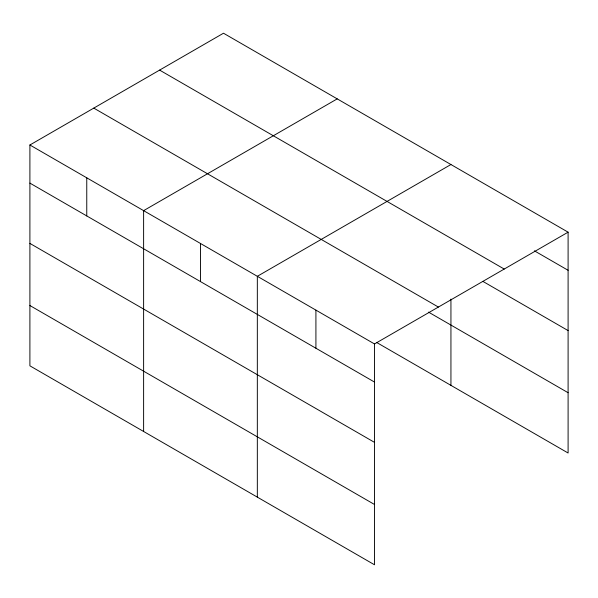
<?xml version="1.0" encoding="UTF-8"?>
<svg xmlns="http://www.w3.org/2000/svg" width="598" height="598" viewBox="0 0 598 598"><rect width="100%" height="100%" fill="white"/><g stroke="black" fill="none" stroke-linecap="round" stroke-linejoin="round"><path stroke-width="0.9" d="M29.9 144.993L374.505 343.947L374.505 564.781L29.9 365.827L29.9 144.993L223.495 33.219L568.1 232.174L568.1 453.007L376.456 342.362M337.22 98.872L143.617 210.646L143.617 431.479M450.937 164.532L257.334 276.298L257.334 497.132M374.505 343.947L568.1 232.174M534.395 250.831L568.1 270.289M159.614 70.108L504.211 269.055M483.035 281.479L568.1 330.589M93.789 108.111L438.386 307.058M428.512 312.119L568.1 392.714M29.9 183.108L374.505 382.062M29.9 243.408L374.505 442.363M29.9 305.533L374.505 504.488M450.937 299.105L450.937 385.366M315.916 310.123L315.916 348.245M200.48 243.476L200.48 281.591M86.762 177.823L86.762 215.938"/></g></svg>
